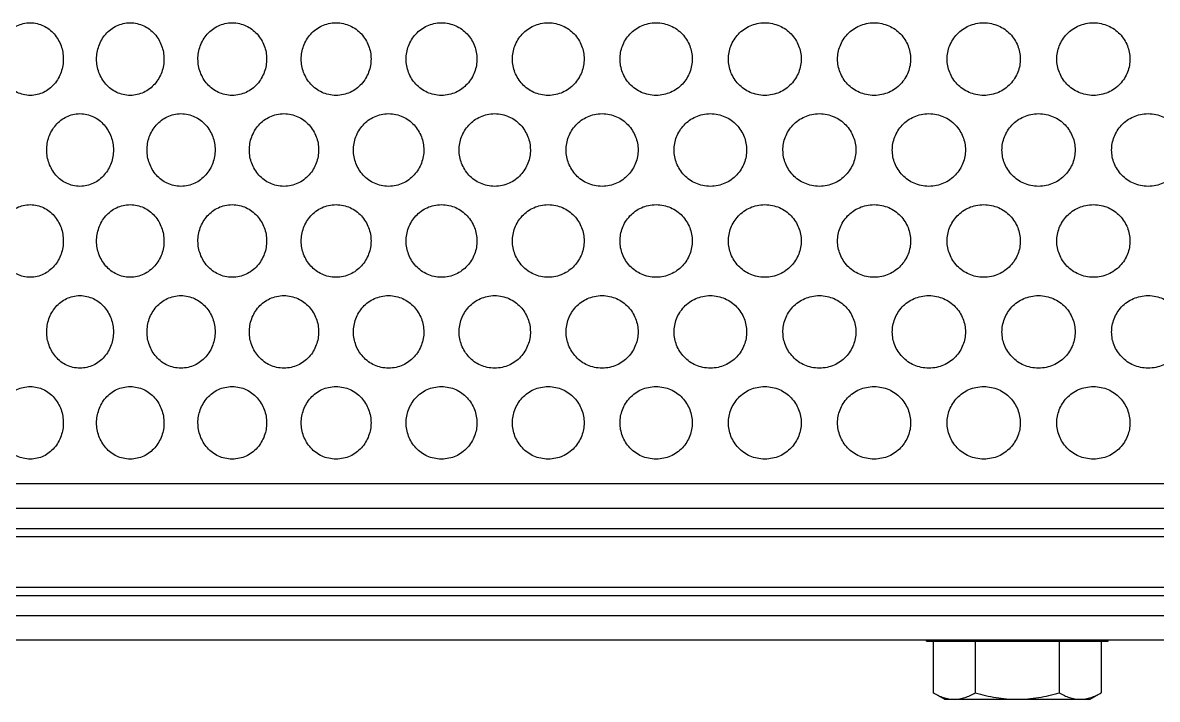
# Model space of a CAD drawing. Header units: millimetres. Extents: x 750 to 8479, y 2174 to 4333.
# Drawn here: x 1168 to 1292.8, y 2598.7 to 2673.1 of the extents above; entities that cross this region are included whole.
import ezdxf

# ---------------------------------------------------------------- set-up
doc = ezdxf.new("R2010")
doc.units = ezdxf.units.MM
doc.header["$LTSCALE"] = 153.67
doc.layers.add('00_BUW_DATUM', color=7, linetype='CONTINUOUS')
doc.layers.add('02___PRT_ALL_AXES', color=7, linetype='CONTINUOUS')

msp = doc.modelspace()

# ---------------------------------------------------------------- linework, layer by layer
at = {"layer": '00_BUW_DATUM', "color": 0, "linetype": 'Continuous'}
for p, q in [((1267.41163, 2605.06591), (1267.41163, 2605.17852)), ((1267.41163, 2605.06591), (1287.41162, 2605.06591)), ((1268.17402, 2605.06591), (1268.17402, 2599.38044)), ((1272.79282, 2605.06591), (1272.79282, 2599.38044)), ((1282.03043, 2605.06591), (1282.03043, 2599.38044)), ((1286.64923, 2605.06591), (1286.64923, 2599.38044)), ((1287.41162, 2605.06591), (1287.41162, 2605.17852)), ((1269.41162, 2598.66591), (1268.17402, 2599.38044)), ((1285.41162, 2598.66591), (1286.65039, 2599.38044)), ((1269.41162, 2598.66591), (1285.41162, 2598.66591))]:
    msp.add_line(p, q, dxfattribs=at)
for points, knots in [([(1268.17402, 2599.38044), (1268.53653, 2599.17115), (1269.27324, 2598.81353), (1270.08909, 2598.66591), (1270.48342, 2598.66591)], [0, 0, 0, 0, 0.514923019, 1, 1, 1, 1]), ([(1270.48342, 2598.66591), (1270.87775, 2598.66591), (1271.69359, 2598.81354), (1272.4303, 2599.17114), (1272.79282, 2599.38044)], [0, 0, 0, 0, 0.485068846, 1, 1, 1, 1]), ([(1272.79282, 2599.38044), (1273.54326, 2599.16381), (1275.06677, 2598.80231), (1276.63084, 2598.66591), (1277.41162, 2598.66591)], [0, 0, 0, 0, 0.500095806, 1, 1, 1, 1]), ([(1277.41162, 2598.66591), (1278.19239, 2598.66591), (1279.75646, 2598.80231), (1281.27997, 2599.16381), (1282.03043, 2599.38044)], [0, 0, 0, 0, 0.499895575, 1, 1, 1, 1]), ([(1282.03043, 2599.38044), (1282.39294, 2599.17115), (1283.12965, 2598.81353), (1283.9455, 2598.66591), (1284.33983, 2598.66591)], [0, 0, 0, 0, 0.514923019, 1, 1, 1, 1]), ([(1284.33983, 2598.66591), (1284.73415, 2598.66591), (1285.55, 2598.81354), (1286.28671, 2599.17114), (1286.64923, 2599.38044)], [0, 0, 0, 0, 0.485068846, 1, 1, 1, 1])]:
    msp.add_open_spline(points, degree=3, knots=knots, dxfattribs=at)
at = {"layer": '02___PRT_ALL_AXES', "color": 0, "linetype": 'Continuous'}
for p, q in [((1529.25067, 2622.35331), (1023.94441, 2622.35331)), ((1538.06146, 2619.64215), (1015.07662, 2619.64215)), ((1012.91179, 2617.46591), (1537.89345, 2617.46591)), ((1012.81221, 2616.58197), (1538.8604, 2616.58197)), ((1537.68498, 2610.94985), (1012.81221, 2610.94985)), ((1012.91179, 2610.06591), (1538.31789, 2610.06591)), ((1015.07662, 2607.88967), (1538.06146, 2607.88967)), ((1529.25067, 2605.17852), (1023.94441, 2605.17852))]:
    msp.add_line(p, q, dxfattribs=at)
for points in [[(1168.86421, 2665.06591), (1168.32852, 2665.08775), (1167.37232, 2665.29974), (1166.17353, 2666.24269), (1165.42076, 2667.58256), (1165.17318, 2669.04925), (1165.41077, 2670.52312), (1166.16197, 2671.87762), (1167.36693, 2672.83075), (1168.32637, 2673.04428), (1168.86421, 2673.06591)], [(1168.86421, 2673.06591), (1169.39991, 2673.04407), (1170.35963, 2672.83209), (1171.56977, 2671.88914), (1172.33309, 2670.54927), (1172.58467, 2669.08257), (1172.34324, 2667.60871), (1171.58146, 2666.25421), (1170.36504, 2665.30107), (1169.40206, 2665.08754), (1168.86421, 2665.06591)], [(1179.85552, 2665.06591), (1179.308, 2665.08775), (1178.33045, 2665.29974), (1177.10448, 2666.24269), (1176.33443, 2667.58256), (1176.08114, 2669.04925), (1176.32421, 2670.52312), (1177.09266, 2671.87762), (1178.32495, 2672.83075), (1179.30579, 2673.04428), (1179.85552, 2673.06591)], [(1179.85552, 2673.06591), (1180.40305, 2673.04407), (1181.38375, 2672.83209), (1182.61992, 2671.88914), (1183.39946, 2670.54927), (1183.65634, 2669.08257), (1183.40981, 2667.60871), (1182.63186, 2666.25421), (1181.38928, 2665.30107), (1180.40525, 2665.08754), (1179.85552, 2665.06591)], [(1191.07403, 2665.06591), (1190.51594, 2665.08775), (1189.51934, 2665.29974), (1188.26904, 2666.24269), (1187.48351, 2667.58256), (1187.22509, 2669.04925), (1187.47308, 2670.52312), (1188.25698, 2671.87762), (1189.51373, 2672.83075), (1190.5137, 2673.04428), (1191.07403, 2673.06591)], [(1191.07403, 2673.06591), (1191.63211, 2673.04407), (1192.63151, 2672.83209), (1193.89083, 2671.88914), (1194.68476, 2670.54927), (1194.94636, 2669.08257), (1194.69531, 2667.60871), (1193.90299, 2666.25421), (1192.63714, 2665.30107), (1191.63436, 2665.08754), (1191.07403, 2665.06591)], [(1202.4936, 2665.06591), (1201.92626, 2665.08775), (1200.91291, 2665.29974), (1199.64121, 2666.24269), (1198.84202, 2667.58256), (1198.57907, 2669.04925), (1198.83141, 2670.52312), (1199.62894, 2671.87762), (1200.90721, 2672.83075), (1201.92398, 2673.04428), (1202.4936, 2673.06591)], [(1202.4936, 2673.06591), (1203.06094, 2673.04407), (1204.07672, 2672.83209), (1205.35626, 2671.88914), (1206.16273, 2670.54927), (1206.42844, 2669.08257), (1206.17345, 2667.60871), (1205.36861, 2666.25421), (1204.08244, 2665.30107), (1203.06323, 2665.08754), (1202.4936, 2665.06591)], [(1214.08765, 2665.06591), (1213.51237, 2665.08775), (1212.48465, 2665.29974), (1211.19449, 2666.24269), (1210.3835, 2667.58256), (1210.11665, 2669.04925), (1210.37274, 2670.52312), (1211.18204, 2671.87762), (1212.47886, 2672.83075), (1213.51006, 2673.04428), (1214.08765, 2673.06591)], [(1214.08765, 2673.06591), (1214.66293, 2673.04407), (1215.69271, 2672.83209), (1216.98949, 2671.88914), (1217.80663, 2670.54927), (1218.07582, 2669.08257), (1217.81749, 2667.60871), (1217.00201, 2666.25421), (1215.69851, 2665.30107), (1214.66525, 2665.08754), (1214.08765, 2665.06591)], [(1225.82918, 2665.06591), (1225.2473, 2665.08775), (1224.20759, 2665.29974), (1222.90198, 2666.24269), (1222.08109, 2667.58256), (1221.81095, 2669.04925), (1222.07019, 2670.52312), (1222.88939, 2671.87762), (1224.20173, 2672.83075), (1225.24496, 2673.04428), (1225.82918, 2673.06591)], [(1225.82918, 2673.06591), (1226.41105, 2673.04407), (1227.45244, 2672.83209), (1228.76344, 2671.88914), (1229.58935, 2670.54927), (1229.86139, 2669.08257), (1229.60032, 2667.60871), (1228.7761, 2666.25421), (1227.45831, 2665.30107), (1226.4134, 2665.08754), (1225.82918, 2665.06591)], [(1237.69083, 2665.06591), (1237.10372, 2665.08775), (1236.05443, 2665.29974), (1234.73642, 2666.24269), (1233.90754, 2667.58256), (1233.63473, 2669.04925), (1233.89653, 2670.52312), (1234.72371, 2671.87762), (1236.04853, 2672.83075), (1237.10135, 2673.04428), (1237.69083, 2673.06591)], [(1237.69083, 2673.06591), (1238.27795, 2673.04407), (1239.32852, 2672.83209), (1240.65068, 2671.88914), (1241.48343, 2670.54927), (1241.7577, 2669.08257), (1241.4945, 2667.60871), (1240.66345, 2666.25421), (1239.33444, 2665.30107), (1238.28031, 2665.08754), (1237.69083, 2665.06591)], [(1249.645, 2665.06591), (1249.054, 2665.08775), (1247.9976, 2665.29974), (1246.67025, 2666.24269), (1245.8353, 2667.58256), (1245.56047, 2669.04925), (1245.82421, 2670.52312), (1246.65744, 2671.87762), (1247.99165, 2672.83075), (1249.05162, 2673.04428), (1249.645, 2673.06591)], [(1249.645, 2673.06591), (1250.23599, 2673.04407), (1251.29329, 2672.83209), (1252.62354, 2671.88914), (1253.46119, 2670.54927), (1253.73705, 2669.08257), (1253.47232, 2667.60871), (1252.63638, 2666.25421), (1251.29925, 2665.30107), (1250.23837, 2665.08754), (1249.645, 2665.06591)], [(1261.66382, 2665.06591), (1261.07033, 2665.08775), (1260.00926, 2665.29974), (1258.67567, 2666.24269), (1257.8366, 2667.58256), (1257.56038, 2669.04925), (1257.82546, 2670.52312), (1258.6628, 2671.87762), (1260.00329, 2672.83075), (1261.06794, 2673.04428), (1261.66382, 2673.06591)], [(1261.66382, 2673.06591), (1262.25731, 2673.04407), (1263.31889, 2672.83209), (1264.65413, 2671.88914), (1265.49473, 2670.54927), (1265.77153, 2669.08257), (1265.5059, 2667.60871), (1264.66702, 2666.25421), (1263.32487, 2665.30107), (1262.2597, 2665.08754), (1261.66382, 2665.06591)], [(1273.71932, 2665.06591), (1273.12472, 2665.08775), (1272.06146, 2665.29974), (1270.72473, 2666.24269), (1269.88349, 2667.58256), (1269.60653, 2669.04925), (1269.87232, 2670.52312), (1270.71183, 2671.87762), (1272.05547, 2672.83075), (1273.12232, 2673.04428), (1273.71932, 2673.06591)], [(1273.71932, 2673.06591), (1274.31393, 2673.04407), (1275.37731, 2672.83209), (1276.71443, 2671.88914), (1277.55602, 2670.54927), (1277.83312, 2669.08257), (1277.5672, 2667.60871), (1276.72733, 2666.25421), (1275.3833, 2665.30107), (1274.31632, 2665.08754), (1273.71932, 2665.06591)], [(1285.78343, 2665.06591), (1285.18909, 2665.08775), (1284.12611, 2665.29974), (1282.78936, 2666.24269), (1281.94791, 2667.58256), (1281.67086, 2669.04925), (1281.93674, 2670.52312), (1282.77645, 2671.87762), (1284.12013, 2672.83075), (1285.1867, 2673.04428), (1285.78343, 2673.06591)], [(1285.78343, 2673.06591), (1286.37776, 2673.04407), (1287.44047, 2672.83209), (1288.77635, 2671.88914), (1289.61698, 2670.54927), (1289.89373, 2669.08257), (1289.62814, 2667.60871), (1288.78924, 2666.25421), (1287.44645, 2665.30107), (1286.38016, 2665.08754), (1285.78343, 2665.06591)], [(1174.32986, 2655.06591), (1173.78809, 2655.08775), (1172.82093, 2655.29974), (1171.6082, 2656.24269), (1170.84657, 2657.58256), (1170.59606, 2659.04925), (1170.83646, 2660.52312), (1171.59651, 2661.87762), (1172.81549, 2662.83075), (1173.78591, 2663.04428), (1174.32986, 2663.06591)], [(1174.32986, 2663.06591), (1174.87162, 2663.04407), (1175.84212, 2662.83209), (1177.06563, 2661.88914), (1177.83728, 2660.54927), (1178.09159, 2659.08257), (1177.84754, 2657.60871), (1177.07745, 2656.25421), (1175.84759, 2655.30107), (1174.8738, 2655.08754), (1174.32986, 2655.06591)], [(1185.438, 2655.06591), (1184.88503, 2655.08775), (1183.89767, 2655.29974), (1182.65918, 2656.24269), (1181.88116, 2657.58256), (1181.62523, 2659.04925), (1181.87083, 2660.52312), (1182.64723, 2661.87762), (1183.89211, 2662.83075), (1184.8828, 2663.04428), (1185.438, 2663.06591)], [(1185.438, 2663.06591), (1185.99096, 2663.04407), (1186.98131, 2662.83209), (1188.22941, 2661.88914), (1189.01637, 2660.54927), (1189.27569, 2659.08257), (1189.02683, 2657.60871), (1188.24147, 2656.25421), (1186.98688, 2655.30107), (1185.99319, 2655.08754), (1185.438, 2655.06591)], [(1196.76033, 2655.06591), (1196.19745, 2655.08775), (1195.19219, 2655.29974), (1193.93082, 2656.24269), (1193.13823, 2657.58256), (1192.87747, 2659.04925), (1193.12771, 2660.52312), (1193.91865, 2661.87762), (1195.18653, 2662.83075), (1196.19519, 2663.04428), (1196.76033, 2663.06591)], [(1196.76033, 2663.06591), (1197.32321, 2663.04407), (1198.33109, 2662.83209), (1199.60089, 2661.88914), (1200.40133, 2660.54927), (1200.66506, 2659.08257), (1200.41196, 2657.60871), (1199.61315, 2656.25421), (1198.33677, 2655.30107), (1197.32547, 2655.08754), (1196.76033, 2655.06591)], [(1208.2705, 2655.06591), (1207.69902, 2655.08775), (1206.67818, 2655.29974), (1205.39688, 2656.24269), (1204.59156, 2657.58256), (1204.32658, 2659.04925), (1204.58087, 2660.52312), (1205.38452, 2661.87762), (1206.67244, 2662.83075), (1207.69672, 2663.04428), (1208.2705, 2663.06591)], [(1208.2705, 2663.06591), (1208.84197, 2663.04407), (1209.86505, 2662.83209), (1211.15358, 2661.88914), (1211.96563, 2660.54927), (1212.23315, 2659.08257), (1211.97642, 2657.60871), (1211.16602, 2656.25421), (1209.87081, 2655.30107), (1208.84427, 2655.08754), (1208.2705, 2655.06591)], [(1219.94168, 2655.06591), (1219.36294, 2655.08775), (1218.32891, 2655.29974), (1217.03066, 2656.24269), (1216.21448, 2657.58256), (1215.9459, 2659.04925), (1216.20364, 2660.52312), (1217.01813, 2661.87762), (1218.32309, 2662.83075), (1219.36061, 2663.04428), (1219.94168, 2663.06591)], [(1219.94168, 2663.06591), (1220.52043, 2663.04407), (1221.55631, 2662.83209), (1222.86058, 2661.88914), (1223.68235, 2660.54927), (1223.95304, 2659.08257), (1223.69326, 2657.60871), (1222.87317, 2656.25421), (1221.56215, 2655.30107), (1220.52276, 2655.08754), (1219.94168, 2655.06591)], [(1231.74671, 2655.06591), (1231.16204, 2655.08775), (1230.11724, 2655.29974), (1228.80505, 2656.24269), (1227.97992, 2657.58256), (1227.70837, 2659.04925), (1227.96897, 2660.52312), (1228.79239, 2661.87762), (1230.11136, 2662.83075), (1231.15969, 2663.04428), (1231.74671, 2663.06591)], [(1231.74671, 2663.06591), (1232.33138, 2663.04407), (1233.37766, 2662.83209), (1234.69462, 2661.88914), (1235.52419, 2660.54927), (1235.79743, 2659.08257), (1235.53521, 2657.60871), (1234.70734, 2656.25421), (1233.38355, 2655.30107), (1232.33373, 2655.08754), (1231.74671, 2655.06591)], [(1243.65809, 2655.06591), (1243.06886, 2655.08775), (1242.01571, 2655.29974), (1240.69265, 2656.24269), (1239.86049, 2657.58256), (1239.58659, 2659.04925), (1239.84944, 2660.52312), (1240.67988, 2661.87762), (1242.00978, 2662.83075), (1243.06649, 2663.04428), (1243.65809, 2663.06591)], [(1243.65809, 2663.06591), (1244.24731, 2663.04407), (1245.30156, 2662.83209), (1246.62815, 2661.88914), (1247.46359, 2660.54927), (1247.73874, 2659.08257), (1247.47469, 2657.60871), (1246.64096, 2656.25421), (1245.3075, 2655.30107), (1244.24969, 2655.08754), (1243.65809, 2655.06591)], [(1255.64807, 2655.06591), (1255.05566, 2655.08775), (1253.99661, 2655.29974), (1252.66576, 2656.24269), (1251.8285, 2657.58256), (1251.5529, 2659.04925), (1251.81738, 2660.52312), (1252.65291, 2661.87762), (1253.99065, 2662.83075), (1255.05327, 2663.04428), (1255.64807, 2663.06591)], [(1255.64807, 2663.06591), (1256.24049, 2663.04407), (1257.30024, 2662.83209), (1258.63337, 2661.88914), (1259.47274, 2660.54927), (1259.74915, 2659.08257), (1259.48389, 2657.60871), (1258.64624, 2656.25421), (1257.3062, 2655.30107), (1256.24287, 2655.08754), (1255.64807, 2655.06591)], [(1267.68874, 2655.06591), (1267.09452, 2655.08775), (1266.03205, 2655.29974), (1264.6965, 2656.24269), (1263.8561, 2657.58256), (1263.57943, 2659.04925), (1263.84494, 2660.52312), (1264.68361, 2661.87762), (1266.02606, 2662.83075), (1267.09213, 2663.04428), (1267.68874, 2663.06591)], [(1267.68874, 2663.06591), (1268.28296, 2663.04407), (1269.34575, 2662.83209), (1270.68232, 2661.88914), (1271.52366, 2660.54927), (1271.80069, 2659.08257), (1271.53484, 2657.60871), (1270.69522, 2656.25421), (1269.35174, 2655.30107), (1268.28536, 2655.08754), (1267.68874, 2655.06591)], [(1279.75206, 2655.06591), (1279.15741, 2655.08775), (1278.09398, 2655.29974), (1276.75685, 2656.24269), (1275.91527, 2657.58256), (1275.63818, 2659.04925), (1275.90409, 2660.52312), (1276.74394, 2661.87762), (1278.088, 2662.83075), (1279.15502, 2663.04428), (1279.75206, 2663.06591)], [(1279.75206, 2663.06591), (1280.3467, 2663.04407), (1281.41005, 2662.83209), (1282.74694, 2661.88914), (1283.5883, 2660.54927), (1283.8653, 2659.08257), (1283.59947, 2657.60871), (1282.75984, 2656.25421), (1281.41604, 2655.30107), (1280.3491, 2655.08754), (1279.75206, 2655.06591)], [(1291.80992, 2655.06591), (1291.21623, 2655.08775), (1290.15433, 2655.29974), (1288.81873, 2656.24269), (1287.97792, 2657.58256), (1287.70106, 2659.04925), (1287.96675, 2660.52312), (1288.80584, 2661.87762), (1290.14835, 2662.83075), (1291.21385, 2663.04428), (1291.80992, 2663.06591)], [(1291.80992, 2663.06591), (1292.40361, 2663.04407), (1293.46504, 2662.83209), (1294.79914, 2661.88914), (1295.63855, 2660.54927), (1295.91488, 2659.08257), (1295.6497, 2657.60871), (1294.81201, 2656.25421), (1293.47102, 2655.30107), (1292.40599, 2655.08754), (1291.80992, 2655.06591)], [(1168.86421, 2645.06591), (1168.32852, 2645.08775), (1167.37232, 2645.29974), (1166.17353, 2646.24269), (1165.42076, 2647.58256), (1165.17318, 2649.04925), (1165.41077, 2650.52312), (1166.16197, 2651.87762), (1167.36693, 2652.83075), (1168.32637, 2653.04428), (1168.86421, 2653.06591)], [(1168.86421, 2653.06591), (1169.39991, 2653.04407), (1170.35963, 2652.83209), (1171.56977, 2651.88914), (1172.33309, 2650.54927), (1172.58467, 2649.08257), (1172.34324, 2647.60871), (1171.58146, 2646.25421), (1170.36504, 2645.30107), (1169.40206, 2645.08754), (1168.86421, 2645.06591)], [(1179.85552, 2645.06591), (1179.308, 2645.08775), (1178.33045, 2645.29974), (1177.10448, 2646.24269), (1176.33443, 2647.58256), (1176.08114, 2649.04925), (1176.32421, 2650.52312), (1177.09266, 2651.87762), (1178.32495, 2652.83075), (1179.30579, 2653.04428), (1179.85552, 2653.06591)], [(1179.85552, 2653.06591), (1180.40305, 2653.04407), (1181.38375, 2652.83209), (1182.61992, 2651.88914), (1183.39946, 2650.54927), (1183.65634, 2649.08257), (1183.40981, 2647.60871), (1182.63186, 2646.25421), (1181.38928, 2645.30107), (1180.40525, 2645.08754), (1179.85552, 2645.06591)], [(1191.07403, 2645.06591), (1190.51594, 2645.08775), (1189.51934, 2645.29974), (1188.26904, 2646.24269), (1187.48351, 2647.58256), (1187.22509, 2649.04925), (1187.47308, 2650.52312), (1188.25698, 2651.87762), (1189.51373, 2652.83075), (1190.5137, 2653.04428), (1191.07403, 2653.06591)], [(1191.07403, 2653.06591), (1191.63211, 2653.04407), (1192.63151, 2652.83209), (1193.89083, 2651.88914), (1194.68476, 2650.54927), (1194.94636, 2649.08257), (1194.69531, 2647.60871), (1193.90299, 2646.25421), (1192.63714, 2645.30107), (1191.63436, 2645.08754), (1191.07403, 2645.06591)], [(1202.4936, 2645.06591), (1201.92626, 2645.08775), (1200.91291, 2645.29974), (1199.64121, 2646.24269), (1198.84202, 2647.58256), (1198.57907, 2649.04925), (1198.83141, 2650.52312), (1199.62894, 2651.87762), (1200.90721, 2652.83075), (1201.92398, 2653.04428), (1202.4936, 2653.06591)], [(1202.4936, 2653.06591), (1203.06094, 2653.04407), (1204.07672, 2652.83209), (1205.35626, 2651.88914), (1206.16273, 2650.54927), (1206.42844, 2649.08257), (1206.17345, 2647.60871), (1205.36861, 2646.25421), (1204.08244, 2645.30107), (1203.06323, 2645.08754), (1202.4936, 2645.06591)], [(1214.08765, 2645.06591), (1213.51237, 2645.08775), (1212.48465, 2645.29974), (1211.19449, 2646.24269), (1210.3835, 2647.58256), (1210.11665, 2649.04925), (1210.37274, 2650.52312), (1211.18204, 2651.87762), (1212.47886, 2652.83075), (1213.51006, 2653.04428), (1214.08765, 2653.06591)], [(1214.08765, 2653.06591), (1214.66293, 2653.04407), (1215.69271, 2652.83209), (1216.98949, 2651.88914), (1217.80663, 2650.54927), (1218.07582, 2649.08257), (1217.81749, 2647.60871), (1217.00201, 2646.25421), (1215.69851, 2645.30107), (1214.66525, 2645.08754), (1214.08765, 2645.06591)], [(1225.82918, 2645.06591), (1225.2473, 2645.08775), (1224.20759, 2645.29974), (1222.90198, 2646.24269), (1222.08109, 2647.58256), (1221.81095, 2649.04925), (1222.07019, 2650.52312), (1222.88939, 2651.87762), (1224.20173, 2652.83075), (1225.24496, 2653.04428), (1225.82918, 2653.06591)], [(1225.82918, 2653.06591), (1226.41105, 2653.04407), (1227.45244, 2652.83209), (1228.76344, 2651.88914), (1229.58935, 2650.54927), (1229.86139, 2649.08257), (1229.60032, 2647.60871), (1228.7761, 2646.25421), (1227.45831, 2645.30107), (1226.4134, 2645.08754), (1225.82918, 2645.06591)], [(1237.69083, 2645.06591), (1237.10372, 2645.08775), (1236.05443, 2645.29974), (1234.73642, 2646.24269), (1233.90754, 2647.58256), (1233.63473, 2649.04925), (1233.89653, 2650.52312), (1234.72371, 2651.87762), (1236.04853, 2652.83075), (1237.10135, 2653.04428), (1237.69083, 2653.06591)], [(1237.69083, 2653.06591), (1238.27795, 2653.04407), (1239.32852, 2652.83209), (1240.65068, 2651.88914), (1241.48343, 2650.54927), (1241.7577, 2649.08257), (1241.4945, 2647.60871), (1240.66345, 2646.25421), (1239.33444, 2645.30107), (1238.28031, 2645.08754), (1237.69083, 2645.06591)], [(1249.645, 2645.06591), (1249.054, 2645.08775), (1247.9976, 2645.29974), (1246.67025, 2646.24269), (1245.8353, 2647.58256), (1245.56047, 2649.04925), (1245.82421, 2650.52312), (1246.65744, 2651.87762), (1247.99165, 2652.83075), (1249.05162, 2653.04428), (1249.645, 2653.06591)], [(1249.645, 2653.06591), (1250.23599, 2653.04407), (1251.29329, 2652.83209), (1252.62354, 2651.88914), (1253.46119, 2650.54927), (1253.73705, 2649.08257), (1253.47232, 2647.60871), (1252.63638, 2646.25421), (1251.29925, 2645.30107), (1250.23837, 2645.08754), (1249.645, 2645.06591)], [(1261.66382, 2645.06591), (1261.07033, 2645.08775), (1260.00926, 2645.29974), (1258.67567, 2646.24269), (1257.8366, 2647.58256), (1257.56038, 2649.04925), (1257.82546, 2650.52312), (1258.6628, 2651.87762), (1260.00329, 2652.83075), (1261.06794, 2653.04428), (1261.66382, 2653.06591)], [(1261.66382, 2653.06591), (1262.25731, 2653.04407), (1263.31889, 2652.83209), (1264.65413, 2651.88914), (1265.49473, 2650.54927), (1265.77153, 2649.08257), (1265.5059, 2647.60871), (1264.66702, 2646.25421), (1263.32487, 2645.30107), (1262.2597, 2645.08754), (1261.66382, 2645.06591)], [(1273.71932, 2645.06591), (1273.12472, 2645.08775), (1272.06146, 2645.29974), (1270.72473, 2646.24269), (1269.88349, 2647.58256), (1269.60653, 2649.04925), (1269.87232, 2650.52312), (1270.71183, 2651.87762), (1272.05547, 2652.83075), (1273.12232, 2653.04428), (1273.71932, 2653.06591)], [(1273.71932, 2653.06591), (1274.31393, 2653.04407), (1275.37731, 2652.83209), (1276.71443, 2651.88914), (1277.55602, 2650.54927), (1277.83312, 2649.08257), (1277.5672, 2647.60871), (1276.72733, 2646.25421), (1275.3833, 2645.30107), (1274.31632, 2645.08754), (1273.71932, 2645.06591)], [(1285.78343, 2645.06591), (1285.18909, 2645.08775), (1284.12611, 2645.29974), (1282.78936, 2646.24269), (1281.94791, 2647.58256), (1281.67086, 2649.04925), (1281.93674, 2650.52312), (1282.77645, 2651.87762), (1284.12013, 2652.83075), (1285.1867, 2653.04428), (1285.78343, 2653.06591)], [(1285.78343, 2653.06591), (1286.37776, 2653.04407), (1287.44047, 2652.83209), (1288.77635, 2651.88914), (1289.61698, 2650.54927), (1289.89373, 2649.08257), (1289.62814, 2647.60871), (1288.78924, 2646.25421), (1287.44645, 2645.30107), (1286.38016, 2645.08754), (1285.78343, 2645.06591)], [(1174.32986, 2635.06591), (1173.78809, 2635.08775), (1172.82093, 2635.29974), (1171.6082, 2636.24269), (1170.84657, 2637.58256), (1170.59606, 2639.04925), (1170.83646, 2640.52312), (1171.59651, 2641.87762), (1172.81549, 2642.83075), (1173.78591, 2643.04428), (1174.32986, 2643.06591)], [(1174.32986, 2643.06591), (1174.87162, 2643.04407), (1175.84212, 2642.83209), (1177.06563, 2641.88914), (1177.83728, 2640.54927), (1178.09159, 2639.08257), (1177.84754, 2637.60871), (1177.07745, 2636.25421), (1175.84759, 2635.30107), (1174.8738, 2635.08754), (1174.32986, 2635.06591)], [(1185.438, 2635.06591), (1184.88503, 2635.08775), (1183.89767, 2635.29974), (1182.65918, 2636.24269), (1181.88116, 2637.58256), (1181.62523, 2639.04925), (1181.87083, 2640.52312), (1182.64723, 2641.87762), (1183.89211, 2642.83075), (1184.8828, 2643.04428), (1185.438, 2643.06591)], [(1185.438, 2643.06591), (1185.99096, 2643.04407), (1186.98131, 2642.83209), (1188.22941, 2641.88914), (1189.01637, 2640.54927), (1189.27569, 2639.08257), (1189.02683, 2637.60871), (1188.24147, 2636.25421), (1186.98688, 2635.30107), (1185.99319, 2635.08754), (1185.438, 2635.06591)], [(1196.76033, 2635.06591), (1196.19745, 2635.08775), (1195.19219, 2635.29974), (1193.93082, 2636.24269), (1193.13823, 2637.58256), (1192.87747, 2639.04925), (1193.12771, 2640.52312), (1193.91865, 2641.87762), (1195.18653, 2642.83075), (1196.19519, 2643.04428), (1196.76033, 2643.06591)], [(1196.76033, 2643.06591), (1197.32321, 2643.04407), (1198.33109, 2642.83209), (1199.60089, 2641.88914), (1200.40133, 2640.54927), (1200.66506, 2639.08257), (1200.41196, 2637.60871), (1199.61315, 2636.25421), (1198.33677, 2635.30107), (1197.32547, 2635.08754), (1196.76033, 2635.06591)], [(1208.2705, 2635.06591), (1207.69902, 2635.08775), (1206.67818, 2635.29974), (1205.39688, 2636.24269), (1204.59156, 2637.58256), (1204.32658, 2639.04925), (1204.58087, 2640.52312), (1205.38452, 2641.87762), (1206.67244, 2642.83075), (1207.69672, 2643.04428), (1208.2705, 2643.06591)], [(1208.2705, 2643.06591), (1208.84197, 2643.04407), (1209.86505, 2642.83209), (1211.15358, 2641.88914), (1211.96563, 2640.54927), (1212.23315, 2639.08257), (1211.97642, 2637.60871), (1211.16602, 2636.25421), (1209.87081, 2635.30107), (1208.84427, 2635.08754), (1208.2705, 2635.06591)], [(1219.94168, 2635.06591), (1219.36294, 2635.08775), (1218.32891, 2635.29974), (1217.03066, 2636.24269), (1216.21448, 2637.58256), (1215.9459, 2639.04925), (1216.20364, 2640.52312), (1217.01813, 2641.87762), (1218.32309, 2642.83075), (1219.36061, 2643.04428), (1219.94168, 2643.06591)], [(1219.94168, 2643.06591), (1220.52043, 2643.04407), (1221.55631, 2642.83209), (1222.86058, 2641.88914), (1223.68235, 2640.54927), (1223.95304, 2639.08257), (1223.69326, 2637.60871), (1222.87317, 2636.25421), (1221.56215, 2635.30107), (1220.52276, 2635.08754), (1219.94168, 2635.06591)], [(1231.74671, 2635.06591), (1231.16204, 2635.08775), (1230.11724, 2635.29974), (1228.80505, 2636.24269), (1227.97992, 2637.58256), (1227.70837, 2639.04925), (1227.96897, 2640.52312), (1228.79239, 2641.87762), (1230.11136, 2642.83075), (1231.15969, 2643.04428), (1231.74671, 2643.06591)], [(1231.74671, 2643.06591), (1232.33138, 2643.04407), (1233.37766, 2642.83209), (1234.69462, 2641.88914), (1235.52419, 2640.54927), (1235.79743, 2639.08257), (1235.53521, 2637.60871), (1234.70734, 2636.25421), (1233.38355, 2635.30107), (1232.33373, 2635.08754), (1231.74671, 2635.06591)], [(1243.65809, 2635.06591), (1243.06886, 2635.08775), (1242.01571, 2635.29974), (1240.69265, 2636.24269), (1239.86049, 2637.58256), (1239.58659, 2639.04925), (1239.84944, 2640.52312), (1240.67988, 2641.87762), (1242.00978, 2642.83075), (1243.06649, 2643.04428), (1243.65809, 2643.06591)], [(1243.65809, 2643.06591), (1244.24731, 2643.04407), (1245.30156, 2642.83209), (1246.62815, 2641.88914), (1247.46359, 2640.54927), (1247.73874, 2639.08257), (1247.47469, 2637.60871), (1246.64096, 2636.25421), (1245.3075, 2635.30107), (1244.24969, 2635.08754), (1243.65809, 2635.06591)], [(1255.64807, 2635.06591), (1255.05566, 2635.08775), (1253.99661, 2635.29974), (1252.66576, 2636.24269), (1251.8285, 2637.58256), (1251.5529, 2639.04925), (1251.81738, 2640.52312), (1252.65291, 2641.87762), (1253.99065, 2642.83075), (1255.05327, 2643.04428), (1255.64807, 2643.06591)], [(1255.64807, 2643.06591), (1256.24049, 2643.04407), (1257.30024, 2642.83209), (1258.63337, 2641.88914), (1259.47274, 2640.54927), (1259.74915, 2639.08257), (1259.48389, 2637.60871), (1258.64624, 2636.25421), (1257.3062, 2635.30107), (1256.24287, 2635.08754), (1255.64807, 2635.06591)], [(1267.68874, 2635.06591), (1267.09452, 2635.08775), (1266.03205, 2635.29974), (1264.6965, 2636.24269), (1263.8561, 2637.58256), (1263.57943, 2639.04925), (1263.84494, 2640.52312), (1264.68361, 2641.87762), (1266.02606, 2642.83075), (1267.09213, 2643.04428), (1267.68874, 2643.06591)], [(1267.68874, 2643.06591), (1268.28296, 2643.04407), (1269.34575, 2642.83209), (1270.68232, 2641.88914), (1271.52366, 2640.54927), (1271.80069, 2639.08257), (1271.53484, 2637.60871), (1270.69522, 2636.25421), (1269.35174, 2635.30107), (1268.28536, 2635.08754), (1267.68874, 2635.06591)], [(1279.75206, 2635.06591), (1279.15741, 2635.08775), (1278.09398, 2635.29974), (1276.75685, 2636.24269), (1275.91527, 2637.58256), (1275.63818, 2639.04925), (1275.90409, 2640.52312), (1276.74394, 2641.87762), (1278.088, 2642.83075), (1279.15502, 2643.04428), (1279.75206, 2643.06591)], [(1279.75206, 2643.06591), (1280.3467, 2643.04407), (1281.41005, 2642.83209), (1282.74694, 2641.88914), (1283.5883, 2640.54927), (1283.8653, 2639.08257), (1283.59947, 2637.60871), (1282.75984, 2636.25421), (1281.41604, 2635.30107), (1280.3491, 2635.08754), (1279.75206, 2635.06591)], [(1291.80992, 2635.06591), (1291.21623, 2635.08775), (1290.15433, 2635.29974), (1288.81873, 2636.24269), (1287.97792, 2637.58256), (1287.70106, 2639.04925), (1287.96675, 2640.52312), (1288.80584, 2641.87762), (1290.14835, 2642.83075), (1291.21385, 2643.04428), (1291.80992, 2643.06591)], [(1291.80992, 2643.06591), (1292.40361, 2643.04407), (1293.46504, 2642.83209), (1294.79914, 2641.88914), (1295.63855, 2640.54927), (1295.91488, 2639.08257), (1295.6497, 2637.60871), (1294.81201, 2636.25421), (1293.47102, 2635.30107), (1292.40599, 2635.08754), (1291.80992, 2635.06591)], [(1168.86421, 2625.06591), (1168.32852, 2625.08775), (1167.37232, 2625.29974), (1166.17353, 2626.24269), (1165.42076, 2627.58256), (1165.17318, 2629.04925), (1165.41077, 2630.52312), (1166.16197, 2631.87762), (1167.36693, 2632.83075), (1168.32637, 2633.04428), (1168.86421, 2633.06591)], [(1168.86421, 2633.06591), (1169.39991, 2633.04407), (1170.35963, 2632.83209), (1171.56977, 2631.88914), (1172.33309, 2630.54927), (1172.58467, 2629.08257), (1172.34324, 2627.60871), (1171.58146, 2626.25421), (1170.36504, 2625.30107), (1169.40206, 2625.08754), (1168.86421, 2625.06591)], [(1179.85552, 2625.06591), (1179.308, 2625.08775), (1178.33045, 2625.29974), (1177.10448, 2626.24269), (1176.33443, 2627.58256), (1176.08114, 2629.04925), (1176.32421, 2630.52312), (1177.09266, 2631.87762), (1178.32495, 2632.83075), (1179.30579, 2633.04428), (1179.85552, 2633.06591)], [(1179.85552, 2633.06591), (1180.40305, 2633.04407), (1181.38375, 2632.83209), (1182.61992, 2631.88914), (1183.39946, 2630.54927), (1183.65634, 2629.08257), (1183.40981, 2627.60871), (1182.63186, 2626.25421), (1181.38928, 2625.30107), (1180.40525, 2625.08754), (1179.85552, 2625.06591)], [(1191.07403, 2625.06591), (1190.51594, 2625.08775), (1189.51934, 2625.29974), (1188.26904, 2626.24269), (1187.48351, 2627.58256), (1187.22509, 2629.04925), (1187.47308, 2630.52312), (1188.25698, 2631.87762), (1189.51373, 2632.83075), (1190.5137, 2633.04428), (1191.07403, 2633.06591)], [(1191.07403, 2633.06591), (1191.63211, 2633.04407), (1192.63151, 2632.83209), (1193.89083, 2631.88914), (1194.68476, 2630.54927), (1194.94636, 2629.08257), (1194.69531, 2627.60871), (1193.90299, 2626.25421), (1192.63714, 2625.30107), (1191.63436, 2625.08754), (1191.07403, 2625.06591)], [(1202.4936, 2625.06591), (1201.92626, 2625.08775), (1200.91291, 2625.29974), (1199.64121, 2626.24269), (1198.84202, 2627.58256), (1198.57907, 2629.04925), (1198.83141, 2630.52312), (1199.62894, 2631.87762), (1200.90721, 2632.83075), (1201.92398, 2633.04428), (1202.4936, 2633.06591)], [(1202.4936, 2633.06591), (1203.06094, 2633.04407), (1204.07672, 2632.83209), (1205.35626, 2631.88914), (1206.16273, 2630.54927), (1206.42844, 2629.08257), (1206.17345, 2627.60871), (1205.36861, 2626.25421), (1204.08244, 2625.30107), (1203.06323, 2625.08754), (1202.4936, 2625.06591)], [(1214.08765, 2625.06591), (1213.51237, 2625.08775), (1212.48465, 2625.29974), (1211.19449, 2626.24269), (1210.3835, 2627.58256), (1210.11665, 2629.04925), (1210.37274, 2630.52312), (1211.18204, 2631.87762), (1212.47886, 2632.83075), (1213.51006, 2633.04428), (1214.08765, 2633.06591)], [(1214.08765, 2633.06591), (1214.66293, 2633.04407), (1215.69271, 2632.83209), (1216.98949, 2631.88914), (1217.80663, 2630.54927), (1218.07582, 2629.08257), (1217.81749, 2627.60871), (1217.00201, 2626.25421), (1215.69851, 2625.30107), (1214.66525, 2625.08754), (1214.08765, 2625.06591)], [(1225.82918, 2625.06591), (1225.2473, 2625.08775), (1224.20759, 2625.29974), (1222.90198, 2626.24269), (1222.08109, 2627.58256), (1221.81095, 2629.04925), (1222.07019, 2630.52312), (1222.88939, 2631.87762), (1224.20173, 2632.83075), (1225.24496, 2633.04428), (1225.82918, 2633.06591)], [(1225.82918, 2633.06591), (1226.41105, 2633.04407), (1227.45244, 2632.83209), (1228.76344, 2631.88914), (1229.58935, 2630.54927), (1229.86139, 2629.08257), (1229.60032, 2627.60871), (1228.7761, 2626.25421), (1227.45831, 2625.30107), (1226.4134, 2625.08754), (1225.82918, 2625.06591)], [(1237.69083, 2625.06591), (1237.10372, 2625.08775), (1236.05443, 2625.29974), (1234.73642, 2626.24269), (1233.90754, 2627.58256), (1233.63473, 2629.04925), (1233.89653, 2630.52312), (1234.72371, 2631.87762), (1236.04853, 2632.83075), (1237.10135, 2633.04428), (1237.69083, 2633.06591)], [(1237.69083, 2633.06591), (1238.27795, 2633.04407), (1239.32852, 2632.83209), (1240.65068, 2631.88914), (1241.48343, 2630.54927), (1241.7577, 2629.08257), (1241.4945, 2627.60871), (1240.66345, 2626.25421), (1239.33444, 2625.30107), (1238.28031, 2625.08754), (1237.69083, 2625.06591)], [(1249.645, 2625.06591), (1249.054, 2625.08775), (1247.9976, 2625.29974), (1246.67025, 2626.24269), (1245.8353, 2627.58256), (1245.56047, 2629.04925), (1245.82421, 2630.52312), (1246.65744, 2631.87762), (1247.99165, 2632.83075), (1249.05162, 2633.04428), (1249.645, 2633.06591)], [(1249.645, 2633.06591), (1250.23599, 2633.04407), (1251.29329, 2632.83209), (1252.62354, 2631.88914), (1253.46119, 2630.54927), (1253.73705, 2629.08257), (1253.47232, 2627.60871), (1252.63638, 2626.25421), (1251.29925, 2625.30107), (1250.23837, 2625.08754), (1249.645, 2625.06591)], [(1261.66382, 2625.06591), (1261.07033, 2625.08775), (1260.00926, 2625.29974), (1258.67567, 2626.24269), (1257.8366, 2627.58256), (1257.56038, 2629.04925), (1257.82546, 2630.52312), (1258.6628, 2631.87762), (1260.00329, 2632.83075), (1261.06794, 2633.04428), (1261.66382, 2633.06591)], [(1261.66382, 2633.06591), (1262.25731, 2633.04407), (1263.31889, 2632.83209), (1264.65413, 2631.88914), (1265.49473, 2630.54927), (1265.77153, 2629.08257), (1265.5059, 2627.60871), (1264.66702, 2626.25421), (1263.32487, 2625.30107), (1262.2597, 2625.08754), (1261.66382, 2625.06591)], [(1273.71932, 2625.06591), (1273.12472, 2625.08775), (1272.06146, 2625.29974), (1270.72473, 2626.24269), (1269.88349, 2627.58256), (1269.60653, 2629.04925), (1269.87232, 2630.52312), (1270.71183, 2631.87762), (1272.05547, 2632.83075), (1273.12232, 2633.04428), (1273.71932, 2633.06591)], [(1273.71932, 2633.06591), (1274.31393, 2633.04407), (1275.37731, 2632.83209), (1276.71443, 2631.88914), (1277.55602, 2630.54927), (1277.83312, 2629.08257), (1277.5672, 2627.60871), (1276.72733, 2626.25421), (1275.3833, 2625.30107), (1274.31632, 2625.08754), (1273.71932, 2625.06591)], [(1285.78343, 2625.06591), (1285.18909, 2625.08775), (1284.12611, 2625.29974), (1282.78936, 2626.24269), (1281.94791, 2627.58256), (1281.67086, 2629.04925), (1281.93674, 2630.52312), (1282.77645, 2631.87762), (1284.12013, 2632.83075), (1285.1867, 2633.04428), (1285.78343, 2633.06591)], [(1285.78343, 2633.06591), (1286.37776, 2633.04407), (1287.44047, 2632.83209), (1288.77635, 2631.88914), (1289.61698, 2630.54927), (1289.89373, 2629.08257), (1289.62814, 2627.60871), (1288.78924, 2626.25421), (1287.44645, 2625.30107), (1286.38016, 2625.08754), (1285.78343, 2625.06591)]]:
    msp.add_open_spline(points, degree=3, dxfattribs=at)

doc.saveas('drawing.dxf')
